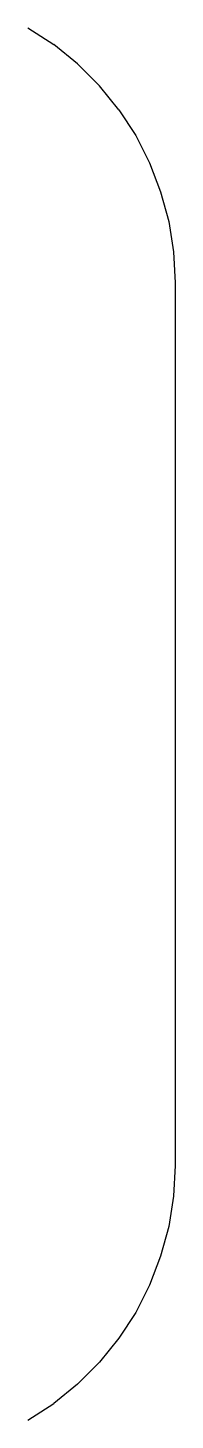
# Model space of a CAD drawing. Extents: x 317 to 717, y -631 to 169.
# Drawn here: x 450.11 to 450.36, y 3.413 to 5.779 of the extents above; entities that cross this region are included whole.
import ezdxf

# ---------------------------------------------------------------- set-up
doc = ezdxf.new("R2010")
doc.units = 0
doc.header["$MEASUREMENT"] = 0
doc.layers.get('0').update_dxf_attribs({"linetype": 'CONTINUOUS'})

msp = doc.modelspace()

# ---------------------------------------------------------------- linework, layer by layer
at = {"color": 1}
for points in [[(450.1103, 5.779), (450.1542, 5.7505)], [(450.1948, 5.7176), (450.1542, 5.7505)], [(450.1948, 5.7176), (450.2319, 5.6806)], [(450.2648, 5.6399), (450.2319, 5.6806)], [(450.2648, 5.6399), (450.2934, 5.596)], [(450.2934, 5.596), (450.317, 5.5494)], [(450.317, 5.5494), (450.3358, 5.5005)], [(450.3358, 5.5005), (450.3494, 5.45)], [(450.3494, 5.45), (450.3576, 5.3983)], [(450.3576, 5.3983), (450.3604, 5.346)], [(450.3604, 5.346), (450.3604, 3.846)], [(450.3604, 3.846), (450.3576, 3.7937)], [(450.3576, 3.7937), (450.3494, 3.742)], [(450.3494, 3.742), (450.3358, 3.6915)], [(450.3358, 3.6915), (450.317, 3.6426)], [(450.317, 3.6426), (450.2934, 3.596)], [(450.2934, 3.596), (450.2648, 3.5521)], [(450.2648, 3.5521), (450.2319, 3.5114)], [(450.1948, 3.4744), (450.2319, 3.5114)], [(450.1948, 3.4744), (450.1542, 3.4415)], [(450.1103, 3.413), (450.1542, 3.4415)]]:
    msp.add_lwpolyline(points, dxfattribs=at)

doc.saveas('drawing.dxf')
